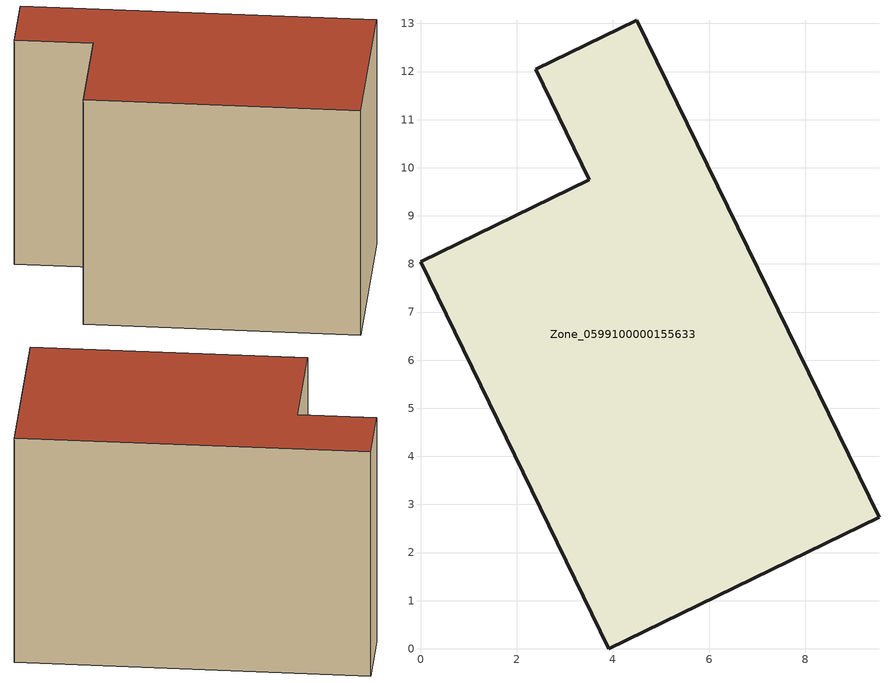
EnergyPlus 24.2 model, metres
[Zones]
Zone_0599100000155633
 floor ground (C_G): 9.53,2.73 3.91,0 0,8.05 3.51,9.75 2.39,12.05 4.49,13.06 z0
 wall outside (C_F): 3.91,0 9.53,2.73 4.49,13.06 2.39,12.05 3.51,9.75 0,8.05 3.91,0 z0:8.15
 roof outside (C_R): 0,8.05 3.91,0 9.53,2.73 4.49,13.06 2.39,12.05 3.51,9.75 z8.15
[BUILDING]
Pand.0599100000155633: North Axis=0; Terrain=City; Loads Convergence Tolerance Value=0.04; Temperature Convergence Tolerance Value=0.4; Solar Distribution=FullExterior; Maximum Number of Warmup Days=25; Minimum Number of Warmup Days=1
[Site:Location]
Rotterdam.The.Hague.AP_ZH_NLD Design_Conditions: Latitude=51.96; Longitude=4.45; Time Zone=1; Elevation=-4.5
[SITE:GROUNDTEMPERATURE:BUILDINGSURFACE]
18, 18, 18, 18, 18, 18, 18, 18, 18, 18, 18, 18
[MATERIAL] Thermal Absorptance=0.9; Solar Absorptance=0.7; Visible Absorptance=0.7
Name | Roughness | Thickness | Conductivity | Density | Specific Heat
G.TI.1965-1974 | MediumSmooth | 0.15 | 0.882353 | 540 | 1210
F.TI.1965-1974 | Rough | 0.3 | 0.697674 | 1920 | 840
R.TI.1965-1974 | MediumRough | 0.2 | 0.232558 | 1500 | 1000
[CONSTRUCTION]
C_G: G.TI.1965-1974
C_F: F.TI.1965-1974
C_R: R.TI.1965-1974
[ZONE]
Zone_0599100000155633: Type=1; Multiplier=1; Ceiling Height=Autocalculate; Volume=Autocalculate; Floor Area=autocalculate; Part of Total Floor Area=Yes
[ZONEINFILTRATION:DESIGNFLOWRATE]
Infil_Zone_0599100000155633: Zone or ZoneList or Space or SpaceList=Zone_0599100000155633; Schedule=AlwaysOn; Design Flow Rate Calculation Method=Flow/Area; Flow Rate per Floor Area=0.003; Constant Term Coefficient=1; Temperature Term Coefficient=0; Velocity Term Coefficient=0; Velocity Squared Term Coefficient=0
[HVACTEMPLATE:ZONE:IDEALLOADSAIRSYSTEM]
Zone_0599100000155633: Maximum Heating Supply Air Temperature=50; Minimum Cooling Supply Air Temperature=13; Maximum Heating Supply Air Humidity Ratio=0.0156; Minimum Cooling Supply Air Humidity Ratio=0.0077; Heating Limit=NoLimit; Cooling Limit=NoLimit; Dehumidification Control Type=ConstantSensibleHeatRatio; Cooling Sensible Heat Ratio=0.7; Dehumidification Setpoint=60; Humidification Control Type=None; Humidification Setpoint=30; Outdoor Air Method=None; Outdoor Air Flow Rate per Person=0.00944; Outdoor Air Flow Rate per Zone Floor Area=0; Outdoor Air Flow Rate per Zone=0; Demand Controlled Ventilation Type=None; Outdoor Air Economizer Type=NoEconomizer; Heat Recovery Type=None; Sensible Heat Recovery Effectiveness=0.7; Latent Heat Recovery Effectiveness=0.65
[ZONECONTROL:THERMOSTAT]
ThermostatControl_Zone_0599100000155633: Zone or ZoneList=Zone_0599100000155633; Control Type Schedule=DualSetpointControlType; Control 1=Thermostat_Zone_0599100000155633; Temperature Difference Between Cutout And Setpoint=0
[THERMOSTATSETPOINT:DUALSETPOINT]
Thermostat_Zone_0599100000155633: Heating Setpoint Temperature Schedule=HeatingSetpoint_Zone_0599100000155633; Cooling Setpoint Temperature Schedule=CoolingSetpoint_Zone_0599100000155633
[SCHEDULE:COMPACT]
HeatingSetpoint_Zone_0599100000155633: Through: 12/31, For: AllDays, Until: 24:00, 21
CoolingSetpoint_Zone_0599100000155633: Through: 12/31, For: AllDays, Until: 24:00, 24
DualSetpointControlType: Through: 12/31, For: AllDays, Until: 24:00, 4
AlwaysOn: Through: 12/31, For: AllDays, Until: 24:00, 1
